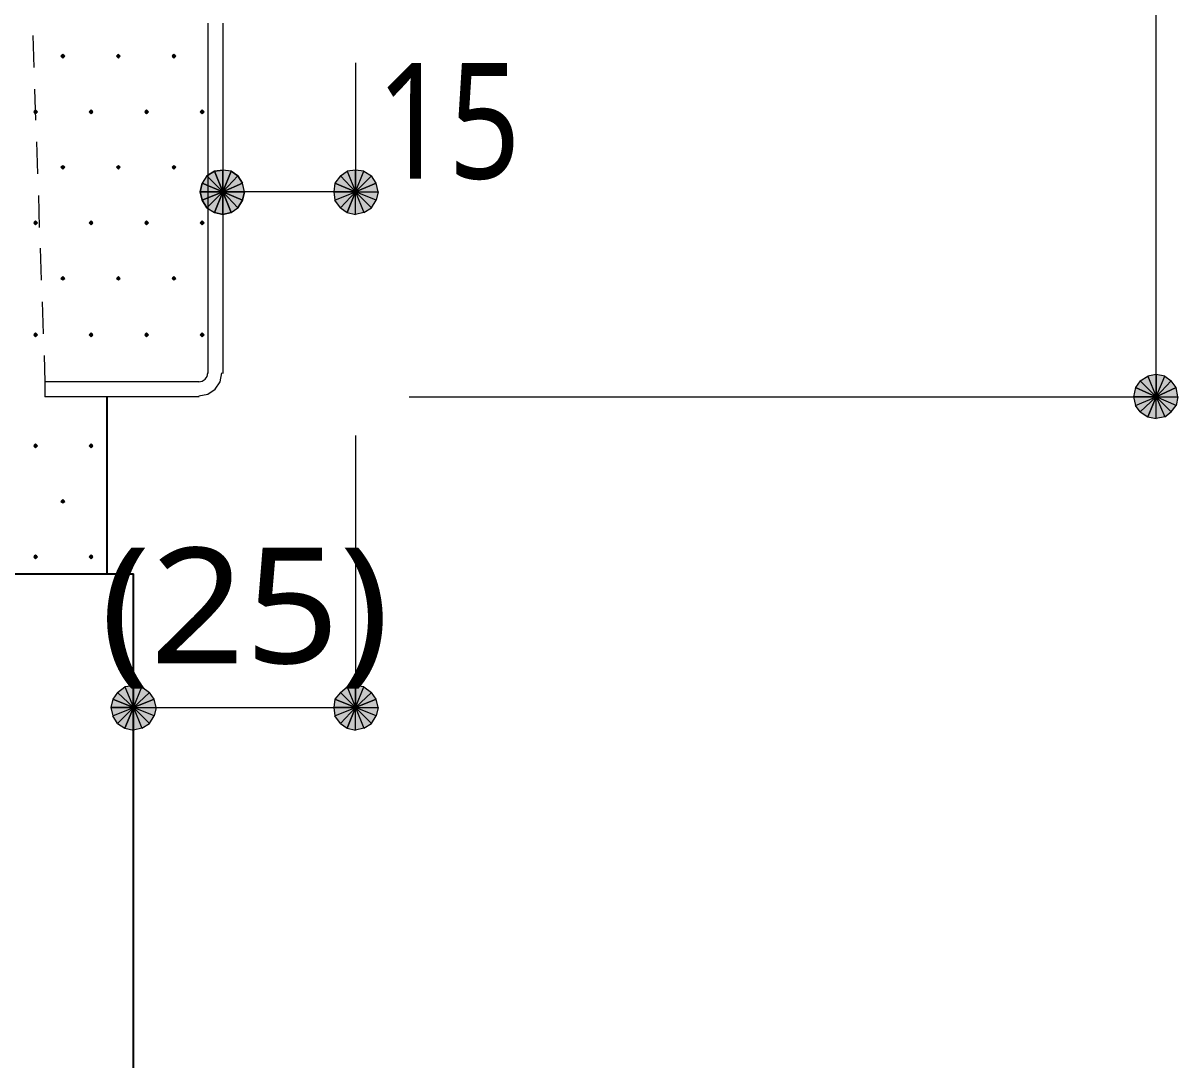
# Model space of a CAD drawing. Header units: millimetres. Extents: x 0 to 420, y 0 to 297.
# Drawn here: x 258.4 to 284.37, y 199.98 to 223.48 of the extents above; entities that cross this region are included whole.
import ezdxf
from ezdxf.enums import TextEntityAlignment as Align

# ---------------------------------------------------------------- set-up
doc = ezdxf.new("R2010")
doc.units = ezdxf.units.MM
doc.styles.add('kst32b', font='NotoSansJP-Variable.ttf')

msp = doc.modelspace()

# ---------------------------------------------------------------- hatches: boundary and pattern name
for points in [[(259.292, 222.779), (259.271, 222.758), (259.249, 222.737), (259.271, 222.716), (259.292, 222.695), (259.313, 222.716), (259.334, 222.737), (259.313, 222.758), (259.292, 222.779)], [(260.541, 222.779), (260.519, 222.758), (260.498, 222.737), (260.519, 222.716), (260.541, 222.695), (260.562, 222.716), (260.583, 222.737), (260.562, 222.758), (260.541, 222.779)], [(261.789, 222.779), (261.768, 222.758), (261.747, 222.737), (261.768, 222.716), (261.789, 222.695), (261.811, 222.716), (261.832, 222.737), (261.811, 222.758), (261.789, 222.779)], [(258.678, 221.53), (258.657, 221.509), (258.636, 221.488), (258.657, 221.467), (258.678, 221.446), (258.699, 221.467), (258.72, 221.488), (258.699, 221.509), (258.678, 221.53)], [(259.927, 221.53), (259.905, 221.509), (259.884, 221.488), (259.905, 221.467), (259.927, 221.446), (259.948, 221.467), (259.969, 221.488), (259.948, 221.509), (259.927, 221.53)], [(261.175, 221.53), (261.154, 221.509), (261.133, 221.488), (261.154, 221.467), (261.175, 221.446), (261.197, 221.467), (261.218, 221.488), (261.197, 221.509), (261.175, 221.53)], [(262.424, 221.53), (262.403, 221.509), (262.382, 221.488), (262.403, 221.467), (262.424, 221.446), (262.446, 221.467), (262.467, 221.488), (262.446, 221.509), (262.424, 221.53)], [(259.292, 220.281), (259.271, 220.26), (259.249, 220.239), (259.271, 220.218), (259.292, 220.197), (259.313, 220.218), (259.334, 220.239), (259.313, 220.26), (259.292, 220.281)], [(260.541, 220.281), (260.519, 220.26), (260.498, 220.239), (260.519, 220.218), (260.541, 220.197), (260.562, 220.218), (260.583, 220.239), (260.562, 220.26), (260.541, 220.281)], [(261.789, 220.281), (261.768, 220.26), (261.747, 220.239), (261.768, 220.218), (261.789, 220.197), (261.811, 220.218), (261.832, 220.239), (261.811, 220.26), (261.789, 220.281)], [(265.409, 219.879), (265.388, 219.689), (265.875, 219.689), (265.409, 219.879)], [(258.678, 219.033), (258.657, 219.012), (258.636, 218.99), (258.657, 218.969), (258.678, 218.948), (258.699, 218.969), (258.72, 218.99), (258.699, 219.012), (258.678, 219.033)], [(259.927, 219.033), (259.905, 219.012), (259.884, 218.99), (259.905, 218.969), (259.927, 218.948), (259.948, 218.969), (259.969, 218.99), (259.948, 219.012), (259.927, 219.033)], [(261.175, 219.033), (261.154, 219.012), (261.133, 218.99), (261.154, 218.969), (261.175, 218.948), (261.197, 218.969), (261.218, 218.99), (261.197, 219.012), (261.175, 219.033)], [(262.424, 219.033), (262.403, 219.012), (262.382, 218.99), (262.403, 218.969), (262.424, 218.948), (262.446, 218.969), (262.467, 218.99), (262.446, 219.012), (262.424, 219.033)], [(259.292, 217.784), (259.271, 217.763), (259.249, 217.741), (259.271, 217.72), (259.292, 217.699), (259.313, 217.72), (259.334, 217.741), (259.313, 217.763), (259.292, 217.784)], [(260.541, 217.784), (260.519, 217.763), (260.498, 217.741), (260.519, 217.72), (260.541, 217.699), (260.562, 217.72), (260.583, 217.741), (260.562, 217.763), (260.541, 217.784)], [(261.789, 217.784), (261.768, 217.763), (261.747, 217.741), (261.768, 217.72), (261.789, 217.699), (261.811, 217.72), (261.832, 217.741), (261.811, 217.763), (261.789, 217.784)], [(258.678, 216.514), (258.657, 216.493), (258.636, 216.471), (258.657, 216.45), (258.678, 216.429), (258.699, 216.45), (258.72, 216.471), (258.699, 216.493), (258.678, 216.514)], [(259.927, 216.514), (259.905, 216.493), (259.884, 216.471), (259.905, 216.45), (259.927, 216.429), (259.948, 216.45), (259.969, 216.471), (259.948, 216.493), (259.927, 216.514)], [(261.175, 216.514), (261.154, 216.493), (261.133, 216.471), (261.154, 216.45), (261.175, 216.429), (261.197, 216.45), (261.218, 216.471), (261.197, 216.493), (261.175, 216.514)], [(262.424, 216.514), (262.403, 216.493), (262.382, 216.471), (262.403, 216.45), (262.424, 216.429), (262.446, 216.45), (262.467, 216.471), (262.446, 216.493), (262.424, 216.514)], [(283.422, 215.286), (283.379, 215.074), (283.887, 215.074), (283.422, 215.286)], [(258.678, 214.016), (258.657, 213.995), (258.636, 213.974), (258.657, 213.953), (258.678, 213.931), (258.699, 213.953), (258.72, 213.974), (258.699, 213.995), (258.678, 214.016)], [(259.927, 214.016), (259.905, 213.995), (259.884, 213.974), (259.905, 213.953), (259.927, 213.931), (259.948, 213.953), (259.969, 213.974), (259.948, 213.995), (259.927, 214.016)], [(259.292, 212.767), (259.271, 212.746), (259.249, 212.725), (259.271, 212.704), (259.292, 212.683), (259.313, 212.704), (259.334, 212.725), (259.313, 212.746), (259.292, 212.767)], [(258.678, 211.519), (258.657, 211.497), (258.636, 211.476), (258.657, 211.455), (258.678, 211.434), (258.699, 211.455), (258.72, 211.476), (258.699, 211.497), (258.678, 211.519)], [(259.927, 211.519), (259.905, 211.497), (259.884, 211.476), (259.905, 211.455), (259.927, 211.434), (259.948, 211.455), (259.969, 211.476), (259.948, 211.497), (259.927, 211.519)], [(260.414, 208.28), (260.371, 208.089), (260.879, 208.089), (260.414, 208.28)], [(265.409, 208.28), (265.388, 208.089), (265.875, 208.089), (265.409, 208.28)]]:
    msp.add_hatch(color=7).paths.add_polyline_path(points)
h = msp.add_hatch(color=7)
h.paths.add_polyline_path([(262.53, 220.049), (262.424, 219.879), (262.89, 219.689), (262.53, 220.049)])
h.paths.add_polyline_path([(262.424, 219.879), (262.89, 219.689), (262.382, 219.689), (262.424, 219.879)])
h = msp.add_hatch(color=7)
h.paths.add_polyline_path([(262.89, 220.176), (262.7, 220.154), (262.89, 219.689), (262.89, 220.176)])
h.paths.add_polyline_path([(262.7, 220.154), (262.89, 219.689), (262.53, 220.049), (262.7, 220.154)])
h.paths.add_polyline_path([(262.89, 219.689), (262.53, 220.049), (262.424, 219.879), (262.89, 219.689)])
h = msp.add_hatch(color=7)
h.paths.add_polyline_path([(263.08, 220.154), (262.89, 220.176), (262.89, 219.689), (263.08, 220.154)])
h.paths.add_polyline_path([(262.89, 220.176), (262.89, 219.689), (262.7, 220.154), (262.89, 220.176)])
h.paths.add_polyline_path([(262.89, 219.689), (262.7, 220.154), (262.53, 220.049), (262.89, 219.689)])
h = msp.add_hatch(color=7)
h.paths.add_polyline_path([(263.335, 219.879), (263.229, 220.049), (262.89, 219.689), (263.335, 219.879)])
h.paths.add_polyline_path([(263.229, 220.049), (262.89, 219.689), (263.08, 220.154), (263.229, 220.049)])
h.paths.add_polyline_path([(262.89, 219.689), (263.08, 220.154), (262.89, 220.176), (262.89, 219.689)])
h = msp.add_hatch(color=7)
h.paths.add_polyline_path([(263.377, 219.689), (263.335, 219.879), (262.89, 219.689), (263.377, 219.689)])
h.paths.add_polyline_path([(263.335, 219.879), (262.89, 219.689), (263.229, 220.049), (263.335, 219.879)])
h.paths.add_polyline_path([(262.89, 219.689), (263.229, 220.049), (263.08, 220.154), (262.89, 219.689)])
h = msp.add_hatch(color=7)
h.paths.add_polyline_path([(265.875, 220.176), (265.684, 220.154), (265.875, 219.689), (265.875, 220.176)])
h.paths.add_polyline_path([(265.684, 220.154), (265.875, 219.689), (265.536, 220.049), (265.684, 220.154)])
h.paths.add_polyline_path([(265.875, 219.689), (265.536, 220.049), (265.409, 219.879), (265.875, 219.689)])
h = msp.add_hatch(color=7)
h.paths.add_polyline_path([(266.34, 219.879), (266.234, 220.049), (265.875, 219.689), (266.34, 219.879)])
h.paths.add_polyline_path([(266.234, 220.049), (265.875, 219.689), (266.065, 220.154), (266.234, 220.049)])
h.paths.add_polyline_path([(265.875, 219.689), (266.065, 220.154), (265.875, 220.176), (265.875, 219.689)])
h = msp.add_hatch(color=7)
h.paths.add_polyline_path([(262.424, 219.879), (262.382, 219.689), (262.89, 219.689), (262.424, 219.879)])
h.paths.add_polyline_path([(262.382, 219.689), (262.89, 219.689), (262.424, 219.498), (262.382, 219.689)])
h.paths.add_polyline_path([(262.89, 219.689), (262.424, 219.498), (262.53, 219.329), (262.89, 219.689)])
h = msp.add_hatch(color=7)
h.paths.add_polyline_path([(263.229, 219.329), (263.335, 219.498), (262.89, 219.689), (263.229, 219.329)])
h.paths.add_polyline_path([(263.335, 219.498), (262.89, 219.689), (263.377, 219.689), (263.335, 219.498)])
h.paths.add_polyline_path([(262.89, 219.689), (263.377, 219.689), (263.335, 219.879), (262.89, 219.689)])
h = msp.add_hatch(color=7)
h.paths.add_polyline_path([(266.234, 219.329), (266.34, 219.498), (265.875, 219.689), (266.234, 219.329)])
h.paths.add_polyline_path([(266.34, 219.498), (265.875, 219.689), (266.382, 219.689), (266.34, 219.498)])
h.paths.add_polyline_path([(265.875, 219.689), (266.382, 219.689), (266.34, 219.879), (265.875, 219.689)])
h = msp.add_hatch(color=7)
h.paths.add_polyline_path([(262.382, 219.689), (262.424, 219.498), (262.89, 219.689), (262.382, 219.689)])
h.paths.add_polyline_path([(262.424, 219.498), (262.89, 219.689), (262.53, 219.329), (262.424, 219.498)])
h.paths.add_polyline_path([(262.89, 219.689), (262.53, 219.329), (262.7, 219.223), (262.89, 219.689)])
h = msp.add_hatch(color=7)
h.paths.add_polyline_path([(262.53, 219.329), (262.7, 219.223), (262.89, 219.689), (262.53, 219.329)])
h.paths.add_polyline_path([(262.7, 219.223), (262.89, 219.689), (262.89, 219.181), (262.7, 219.223)])
h.paths.add_polyline_path([(262.89, 219.689), (262.89, 219.181), (263.08, 219.223), (262.89, 219.689)])
h = msp.add_hatch(color=7)
h.paths.add_polyline_path([(262.7, 219.223), (262.89, 219.181), (262.89, 219.689), (262.7, 219.223)])
h.paths.add_polyline_path([(262.89, 219.181), (262.89, 219.689), (263.08, 219.223), (262.89, 219.181)])
h.paths.add_polyline_path([(262.89, 219.689), (263.08, 219.223), (263.229, 219.329), (262.89, 219.689)])
h = msp.add_hatch(color=7)
h.paths.add_polyline_path([(263.08, 219.223), (263.229, 219.329), (262.89, 219.689), (263.08, 219.223)])
h.paths.add_polyline_path([(263.229, 219.329), (262.89, 219.689), (263.335, 219.498), (263.229, 219.329)])
h.paths.add_polyline_path([(262.89, 219.689), (263.335, 219.498), (263.377, 219.689), (262.89, 219.689)])
h = msp.add_hatch(color=7)
h.paths.add_polyline_path([(265.388, 219.689), (265.409, 219.498), (265.875, 219.689), (265.388, 219.689)])
h.paths.add_polyline_path([(265.409, 219.498), (265.875, 219.689), (265.536, 219.329), (265.409, 219.498)])
h.paths.add_polyline_path([(265.875, 219.689), (265.536, 219.329), (265.684, 219.223), (265.875, 219.689)])
h = msp.add_hatch(color=7)
h.paths.add_polyline_path([(265.684, 219.223), (265.875, 219.181), (265.875, 219.689), (265.684, 219.223)])
h.paths.add_polyline_path([(265.875, 219.181), (265.875, 219.689), (266.065, 219.223), (265.875, 219.181)])
h.paths.add_polyline_path([(265.875, 219.689), (266.065, 219.223), (266.234, 219.329), (265.875, 219.689)])
h = msp.add_hatch(color=7)
h.paths.add_polyline_path([(283.887, 215.582), (283.697, 215.54), (283.887, 215.074), (283.887, 215.582)])
h.paths.add_polyline_path([(283.697, 215.54), (283.887, 215.074), (283.528, 215.434), (283.697, 215.54)])
h.paths.add_polyline_path([(283.887, 215.074), (283.528, 215.434), (283.422, 215.286), (283.887, 215.074)])
h = msp.add_hatch(color=7)
h.paths.add_polyline_path([(284.332, 215.286), (284.226, 215.434), (283.887, 215.074), (284.332, 215.286)])
h.paths.add_polyline_path([(284.226, 215.434), (283.887, 215.074), (284.078, 215.54), (284.226, 215.434)])
h.paths.add_polyline_path([(283.887, 215.074), (284.078, 215.54), (283.887, 215.582), (283.887, 215.074)])
h = msp.add_hatch(color=7)
h.paths.add_polyline_path([(284.226, 214.736), (284.332, 214.884), (283.887, 215.074), (284.226, 214.736)])
h.paths.add_polyline_path([(284.332, 214.884), (283.887, 215.074), (284.374, 215.074), (284.332, 214.884)])
h.paths.add_polyline_path([(283.887, 215.074), (284.374, 215.074), (284.332, 215.286), (283.887, 215.074)])
h = msp.add_hatch(color=7)
h.paths.add_polyline_path([(283.379, 215.074), (283.422, 214.884), (283.887, 215.074), (283.379, 215.074)])
h.paths.add_polyline_path([(283.422, 214.884), (283.887, 215.074), (283.528, 214.736), (283.422, 214.884)])
h.paths.add_polyline_path([(283.887, 215.074), (283.528, 214.736), (283.697, 214.63), (283.887, 215.074)])
h = msp.add_hatch(color=7)
h.paths.add_polyline_path([(283.697, 214.63), (283.887, 214.588), (283.887, 215.074), (283.697, 214.63)])
h.paths.add_polyline_path([(283.887, 214.588), (283.887, 215.074), (284.078, 214.63), (283.887, 214.588)])
h.paths.add_polyline_path([(283.887, 215.074), (284.078, 214.63), (284.226, 214.736), (283.887, 215.074)])
h = msp.add_hatch(color=7)
h.paths.add_polyline_path([(260.879, 208.576), (260.689, 208.555), (260.879, 208.089), (260.879, 208.576)])
h.paths.add_polyline_path([(260.689, 208.555), (260.879, 208.089), (260.519, 208.428), (260.689, 208.555)])
h.paths.add_polyline_path([(260.879, 208.089), (260.519, 208.428), (260.414, 208.28), (260.879, 208.089)])
h = msp.add_hatch(color=7)
h.paths.add_polyline_path([(261.345, 208.28), (261.239, 208.428), (260.879, 208.089), (261.345, 208.28)])
h.paths.add_polyline_path([(261.239, 208.428), (260.879, 208.089), (261.07, 208.555), (261.239, 208.428)])
h.paths.add_polyline_path([(260.879, 208.089), (261.07, 208.555), (260.879, 208.576), (260.879, 208.089)])
h = msp.add_hatch(color=7)
h.paths.add_polyline_path([(265.875, 208.576), (265.684, 208.555), (265.875, 208.089), (265.875, 208.576)])
h.paths.add_polyline_path([(265.684, 208.555), (265.875, 208.089), (265.536, 208.428), (265.684, 208.555)])
h.paths.add_polyline_path([(265.875, 208.089), (265.536, 208.428), (265.409, 208.28), (265.875, 208.089)])
h = msp.add_hatch(color=7)
h.paths.add_polyline_path([(266.34, 208.28), (266.234, 208.428), (265.875, 208.089), (266.34, 208.28)])
h.paths.add_polyline_path([(266.234, 208.428), (265.875, 208.089), (266.065, 208.555), (266.234, 208.428)])
h.paths.add_polyline_path([(265.875, 208.089), (266.065, 208.555), (265.875, 208.576), (265.875, 208.089)])
h = msp.add_hatch(color=7)
h.paths.add_polyline_path([(260.371, 208.089), (260.414, 207.899), (260.879, 208.089), (260.371, 208.089)])
h.paths.add_polyline_path([(260.414, 207.899), (260.879, 208.089), (260.519, 207.73), (260.414, 207.899)])
h.paths.add_polyline_path([(260.879, 208.089), (260.519, 207.73), (260.689, 207.624), (260.879, 208.089)])
h = msp.add_hatch(color=7)
h.paths.add_polyline_path([(260.689, 207.624), (260.879, 207.581), (260.879, 208.089), (260.689, 207.624)])
h.paths.add_polyline_path([(260.879, 207.581), (260.879, 208.089), (261.07, 207.624), (260.879, 207.581)])
h.paths.add_polyline_path([(260.879, 208.089), (261.07, 207.624), (261.239, 207.73), (260.879, 208.089)])
h = msp.add_hatch(color=7)
h.paths.add_polyline_path([(261.239, 207.73), (261.345, 207.899), (260.879, 208.089), (261.239, 207.73)])
h.paths.add_polyline_path([(261.345, 207.899), (260.879, 208.089), (261.387, 208.089), (261.345, 207.899)])
h.paths.add_polyline_path([(260.879, 208.089), (261.387, 208.089), (261.345, 208.28), (260.879, 208.089)])
h = msp.add_hatch(color=7)
h.paths.add_polyline_path([(265.388, 208.089), (265.409, 207.899), (265.875, 208.089), (265.388, 208.089)])
h.paths.add_polyline_path([(265.409, 207.899), (265.875, 208.089), (265.536, 207.73), (265.409, 207.899)])
h.paths.add_polyline_path([(265.875, 208.089), (265.536, 207.73), (265.684, 207.624), (265.875, 208.089)])
h = msp.add_hatch(color=7)
h.paths.add_polyline_path([(265.684, 207.624), (265.875, 207.581), (265.875, 208.089), (265.684, 207.624)])
h.paths.add_polyline_path([(265.875, 207.581), (265.875, 208.089), (266.065, 207.624), (265.875, 207.581)])
h.paths.add_polyline_path([(265.875, 208.089), (266.065, 207.624), (266.234, 207.73), (265.875, 208.089)])
h = msp.add_hatch(color=7)
h.paths.add_polyline_path([(266.234, 207.73), (266.34, 207.899), (265.875, 208.089), (266.234, 207.73)])
h.paths.add_polyline_path([(266.34, 207.899), (265.875, 208.089), (266.382, 208.089), (266.34, 207.899)])
h.paths.add_polyline_path([(265.875, 208.089), (266.382, 208.089), (266.34, 208.28), (265.875, 208.089)])

# ---------------------------------------------------------------- linework, layer by layer
at = {"lineweight": 13}
for points in [[(283.887, 215.074), (283.887, 239.078)], [(262.551, 223.478), (262.551, 215.604)], [(262.89, 223.478), (262.89, 215.604)], [(258.614, 223.203), (258.636, 222.483)], [(265.875, 222.589), (265.875, 219.689), (262.89, 219.689)], [(258.657, 221.996), (258.678, 221.297)], [(258.699, 220.811), (258.72, 220.091)], [(258.741, 219.604), (258.762, 218.884)], [(258.784, 218.419), (258.805, 217.699)], [(258.826, 217.212), (258.847, 216.493)], [(258.868, 216.006), (258.889, 215.413)], [(262.35, 215.096), (262.552, 215.136), (262.717, 215.248), (262.828, 215.412), (262.869, 215.614)], [(262.35, 215.413), (262.429, 215.429), (262.492, 215.472), (262.536, 215.536), (262.551, 215.614)], [(258.889, 215.413), (258.889, 215.074)], [(262.361, 215.413), (258.889, 215.413)], [(262.361, 215.074), (258.889, 215.074)], [(267.081, 215.074), (283.887, 215.074)], [(265.875, 214.207), (265.875, 208.089)], [(260.879, 208.089), (265.875, 208.089)]]:
    msp.add_lwpolyline(points, dxfattribs=at)
at = {"lineweight": 0}
for points in [[(259.292, 222.779), (259.271, 222.758), (259.249, 222.737), (259.271, 222.716), (259.292, 222.695), (259.313, 222.716), (259.334, 222.737), (259.313, 222.758)], [(260.541, 222.779), (260.519, 222.758), (260.498, 222.737), (260.519, 222.716), (260.541, 222.695), (260.562, 222.716), (260.583, 222.737), (260.562, 222.758)], [(261.789, 222.779), (261.768, 222.758), (261.747, 222.737), (261.768, 222.716), (261.789, 222.695), (261.811, 222.716), (261.832, 222.737), (261.811, 222.758)], [(258.678, 221.53), (258.657, 221.509), (258.636, 221.488), (258.657, 221.467), (258.678, 221.446), (258.699, 221.467), (258.72, 221.488), (258.699, 221.509)], [(259.927, 221.53), (259.905, 221.509), (259.884, 221.488), (259.905, 221.467), (259.927, 221.446), (259.948, 221.467), (259.969, 221.488), (259.948, 221.509)], [(261.175, 221.53), (261.154, 221.509), (261.133, 221.488), (261.154, 221.467), (261.175, 221.446), (261.197, 221.467), (261.218, 221.488), (261.197, 221.509)], [(262.424, 221.53), (262.403, 221.509), (262.382, 221.488), (262.403, 221.467), (262.424, 221.446), (262.446, 221.467), (262.467, 221.488), (262.446, 221.509)], [(259.292, 220.281), (259.271, 220.26), (259.249, 220.239), (259.271, 220.218), (259.292, 220.197), (259.313, 220.218), (259.334, 220.239), (259.313, 220.26)], [(260.541, 220.281), (260.519, 220.26), (260.498, 220.239), (260.519, 220.218), (260.541, 220.197), (260.562, 220.218), (260.583, 220.239), (260.562, 220.26)], [(261.789, 220.281), (261.768, 220.26), (261.747, 220.239), (261.768, 220.218), (261.789, 220.197), (261.811, 220.218), (261.832, 220.239), (261.811, 220.26)], [(262.89, 219.689), (262.53, 220.049), (262.424, 219.879)], [(262.53, 220.049), (262.424, 219.879), (262.89, 219.689)], [(262.7, 220.154), (262.89, 219.689), (262.53, 220.049)], [(262.89, 219.689), (262.7, 220.154), (262.53, 220.049)], [(262.89, 220.176), (262.7, 220.154), (262.89, 219.689)], [(262.89, 220.176), (262.89, 219.689), (262.7, 220.154)], [(262.89, 219.689), (263.08, 220.154), (262.89, 220.176)], [(263.08, 220.154), (262.89, 220.176), (262.89, 219.689)], [(263.229, 220.049), (262.89, 219.689), (263.08, 220.154)], [(262.89, 219.689), (263.229, 220.049), (263.08, 220.154)], [(263.335, 219.879), (263.229, 220.049), (262.89, 219.689)], [(263.335, 219.879), (262.89, 219.689), (263.229, 220.049)], [(265.875, 219.689), (265.536, 220.049), (265.409, 219.879)], [(265.684, 220.154), (265.875, 219.689), (265.536, 220.049)], [(265.875, 220.176), (265.684, 220.154), (265.875, 219.689)], [(265.875, 219.689), (266.065, 220.154), (265.875, 220.176)], [(266.234, 220.049), (265.875, 219.689), (266.065, 220.154)], [(266.34, 219.879), (266.234, 220.049), (265.875, 219.689)], [(262.424, 219.879), (262.382, 219.689), (262.89, 219.689)], [(262.424, 219.879), (262.89, 219.689), (262.382, 219.689)], [(262.89, 219.689), (263.377, 219.689), (263.335, 219.879)], [(263.377, 219.689), (263.335, 219.879), (262.89, 219.689)], [(265.409, 219.879), (265.388, 219.689), (265.875, 219.689)], [(265.875, 219.689), (266.382, 219.689), (266.34, 219.879)], [(262.382, 219.689), (262.424, 219.498), (262.89, 219.689)], [(262.382, 219.689), (262.89, 219.689), (262.424, 219.498)], [(262.424, 219.498), (262.89, 219.689), (262.53, 219.329)], [(262.89, 219.689), (262.424, 219.498), (262.53, 219.329)], [(262.89, 219.689), (262.53, 219.329), (262.7, 219.223)], [(262.53, 219.329), (262.7, 219.223), (262.89, 219.689)], [(262.7, 219.223), (262.89, 219.181), (262.89, 219.689)], [(262.7, 219.223), (262.89, 219.689), (262.89, 219.181)], [(262.89, 219.181), (262.89, 219.689), (263.08, 219.223)], [(262.89, 219.689), (263.08, 219.223), (263.229, 219.329)], [(263.229, 219.329), (263.335, 219.498), (262.89, 219.689)], [(263.335, 219.498), (262.89, 219.689), (263.377, 219.689)], [(262.89, 219.689), (262.89, 219.181), (263.08, 219.223)], [(263.08, 219.223), (263.229, 219.329), (262.89, 219.689)], [(263.229, 219.329), (262.89, 219.689), (263.335, 219.498)], [(262.89, 219.689), (263.335, 219.498), (263.377, 219.689)], [(265.388, 219.689), (265.409, 219.498), (265.875, 219.689)], [(265.409, 219.498), (265.875, 219.689), (265.536, 219.329)], [(265.875, 219.689), (265.536, 219.329), (265.684, 219.223)], [(265.684, 219.223), (265.875, 219.181), (265.875, 219.689)], [(265.875, 219.181), (265.875, 219.689), (266.065, 219.223)], [(265.875, 219.689), (266.065, 219.223), (266.234, 219.329)], [(266.234, 219.329), (266.34, 219.498), (265.875, 219.689)], [(266.34, 219.498), (265.875, 219.689), (266.382, 219.689)], [(258.678, 219.033), (258.657, 219.012), (258.636, 218.99), (258.657, 218.969), (258.678, 218.948), (258.699, 218.969), (258.72, 218.99), (258.699, 219.012)], [(259.927, 219.033), (259.905, 219.012), (259.884, 218.99), (259.905, 218.969), (259.927, 218.948), (259.948, 218.969), (259.969, 218.99), (259.948, 219.012)], [(261.175, 219.033), (261.154, 219.012), (261.133, 218.99), (261.154, 218.969), (261.175, 218.948), (261.197, 218.969), (261.218, 218.99), (261.197, 219.012)], [(262.424, 219.033), (262.403, 219.012), (262.382, 218.99), (262.403, 218.969), (262.424, 218.948), (262.446, 218.969), (262.467, 218.99), (262.446, 219.012)], [(259.292, 217.784), (259.271, 217.763), (259.249, 217.741), (259.271, 217.72), (259.292, 217.699), (259.313, 217.72), (259.334, 217.741), (259.313, 217.763)], [(260.541, 217.784), (260.519, 217.763), (260.498, 217.741), (260.519, 217.72), (260.541, 217.699), (260.562, 217.72), (260.583, 217.741), (260.562, 217.763)], [(261.789, 217.784), (261.768, 217.763), (261.747, 217.741), (261.768, 217.72), (261.789, 217.699), (261.811, 217.72), (261.832, 217.741), (261.811, 217.763)], [(258.678, 216.514), (258.657, 216.493), (258.636, 216.471), (258.657, 216.45), (258.678, 216.429), (258.699, 216.45), (258.72, 216.471), (258.699, 216.493)], [(259.927, 216.514), (259.905, 216.493), (259.884, 216.471), (259.905, 216.45), (259.927, 216.429), (259.948, 216.45), (259.969, 216.471), (259.948, 216.493)], [(261.175, 216.514), (261.154, 216.493), (261.133, 216.471), (261.154, 216.45), (261.175, 216.429), (261.197, 216.45), (261.218, 216.471), (261.197, 216.493)], [(262.424, 216.514), (262.403, 216.493), (262.382, 216.471), (262.403, 216.45), (262.424, 216.429), (262.446, 216.45), (262.467, 216.471), (262.446, 216.493)], [(283.887, 215.074), (283.528, 215.434), (283.422, 215.286)], [(283.697, 215.54), (283.887, 215.074), (283.528, 215.434)], [(283.887, 215.582), (283.697, 215.54), (283.887, 215.074)], [(283.887, 215.074), (284.078, 215.54), (283.887, 215.582)], [(284.226, 215.434), (283.887, 215.074), (284.078, 215.54)], [(284.332, 215.286), (284.226, 215.434), (283.887, 215.074)], [(283.422, 215.286), (283.379, 215.074), (283.887, 215.074)], [(283.887, 215.074), (284.374, 215.074), (284.332, 215.286)], [(283.379, 215.074), (283.422, 214.884), (283.887, 215.074)], [(283.422, 214.884), (283.887, 215.074), (283.528, 214.736)], [(283.887, 215.074), (283.528, 214.736), (283.697, 214.63)], [(283.697, 214.63), (283.887, 214.588), (283.887, 215.074)], [(283.887, 214.588), (283.887, 215.074), (284.078, 214.63)], [(283.887, 215.074), (284.078, 214.63), (284.226, 214.736)], [(284.226, 214.736), (284.332, 214.884), (283.887, 215.074)], [(284.332, 214.884), (283.887, 215.074), (284.374, 215.074)], [(258.678, 214.016), (258.657, 213.995), (258.636, 213.974), (258.657, 213.953), (258.678, 213.931), (258.699, 213.953), (258.72, 213.974), (258.699, 213.995)], [(259.927, 214.016), (259.905, 213.995), (259.884, 213.974), (259.905, 213.953), (259.927, 213.931), (259.948, 213.953), (259.969, 213.974), (259.948, 213.995)], [(259.292, 212.767), (259.271, 212.746), (259.249, 212.725), (259.271, 212.704), (259.292, 212.683), (259.313, 212.704), (259.334, 212.725), (259.313, 212.746)], [(258.678, 211.519), (258.657, 211.497), (258.636, 211.476), (258.657, 211.455), (258.678, 211.434), (258.699, 211.455), (258.72, 211.476), (258.699, 211.497)], [(259.927, 211.519), (259.905, 211.497), (259.884, 211.476), (259.905, 211.455), (259.927, 211.434), (259.948, 211.455), (259.969, 211.476), (259.948, 211.497)], [(260.879, 208.089), (260.519, 208.428), (260.414, 208.28)], [(260.689, 208.555), (260.879, 208.089), (260.519, 208.428)], [(260.879, 208.576), (260.689, 208.555), (260.879, 208.089)], [(260.879, 208.089), (261.07, 208.555), (260.879, 208.576)], [(261.239, 208.428), (260.879, 208.089), (261.07, 208.555)], [(261.345, 208.28), (261.239, 208.428), (260.879, 208.089)], [(265.875, 208.089), (265.536, 208.428), (265.409, 208.28)], [(265.684, 208.555), (265.875, 208.089), (265.536, 208.428)], [(265.875, 208.576), (265.684, 208.555), (265.875, 208.089)], [(265.875, 208.089), (266.065, 208.555), (265.875, 208.576)], [(266.234, 208.428), (265.875, 208.089), (266.065, 208.555)], [(266.34, 208.28), (266.234, 208.428), (265.875, 208.089)], [(260.414, 208.28), (260.371, 208.089), (260.879, 208.089)], [(260.371, 208.089), (260.414, 207.899), (260.879, 208.089)], [(260.414, 207.899), (260.879, 208.089), (260.519, 207.73)], [(260.879, 208.089), (260.519, 207.73), (260.689, 207.624)], [(260.689, 207.624), (260.879, 207.581), (260.879, 208.089)], [(260.879, 208.089), (261.387, 208.089), (261.345, 208.28)], [(260.879, 207.581), (260.879, 208.089), (261.07, 207.624)], [(260.879, 208.089), (261.07, 207.624), (261.239, 207.73)], [(261.239, 207.73), (261.345, 207.899), (260.879, 208.089)], [(261.345, 207.899), (260.879, 208.089), (261.387, 208.089)], [(265.409, 208.28), (265.388, 208.089), (265.875, 208.089)], [(265.388, 208.089), (265.409, 207.899), (265.875, 208.089)], [(265.409, 207.899), (265.875, 208.089), (265.536, 207.73)], [(265.875, 208.089), (265.536, 207.73), (265.684, 207.624)], [(265.684, 207.624), (265.875, 207.581), (265.875, 208.089)], [(265.875, 208.089), (266.382, 208.089), (266.34, 208.28)], [(265.875, 207.581), (265.875, 208.089), (266.065, 207.624)], [(265.875, 208.089), (266.065, 207.624), (266.234, 207.73)], [(266.234, 207.73), (266.34, 207.899), (265.875, 208.089)], [(266.34, 207.899), (265.875, 208.089), (266.382, 208.089)]]:
    msp.add_lwpolyline(points, close=True, dxfattribs=at)
at = {"lineweight": 25}
for points in [[(260.287, 211.095), (260.287, 215.074)], [(252.878, 211.095), (260.879, 211.095)], [(260.879, 199.983), (260.879, 211.095)]]:
    msp.add_lwpolyline(points, dxfattribs=at)

# ---------------------------------------------------------------- texts
at = {"style": 'kst32b'}
for s, p, p2 in [('15', (266.34, 219.985), (269.589, 219.985)), ('(25)', (260.138, 209.084), (266.636, 209.084))]:
    msp.add_text(s, height=2.5989, dxfattribs=at).set_placement(p, p2, align=Align.FIT)

doc.saveas('drawing.dxf')
